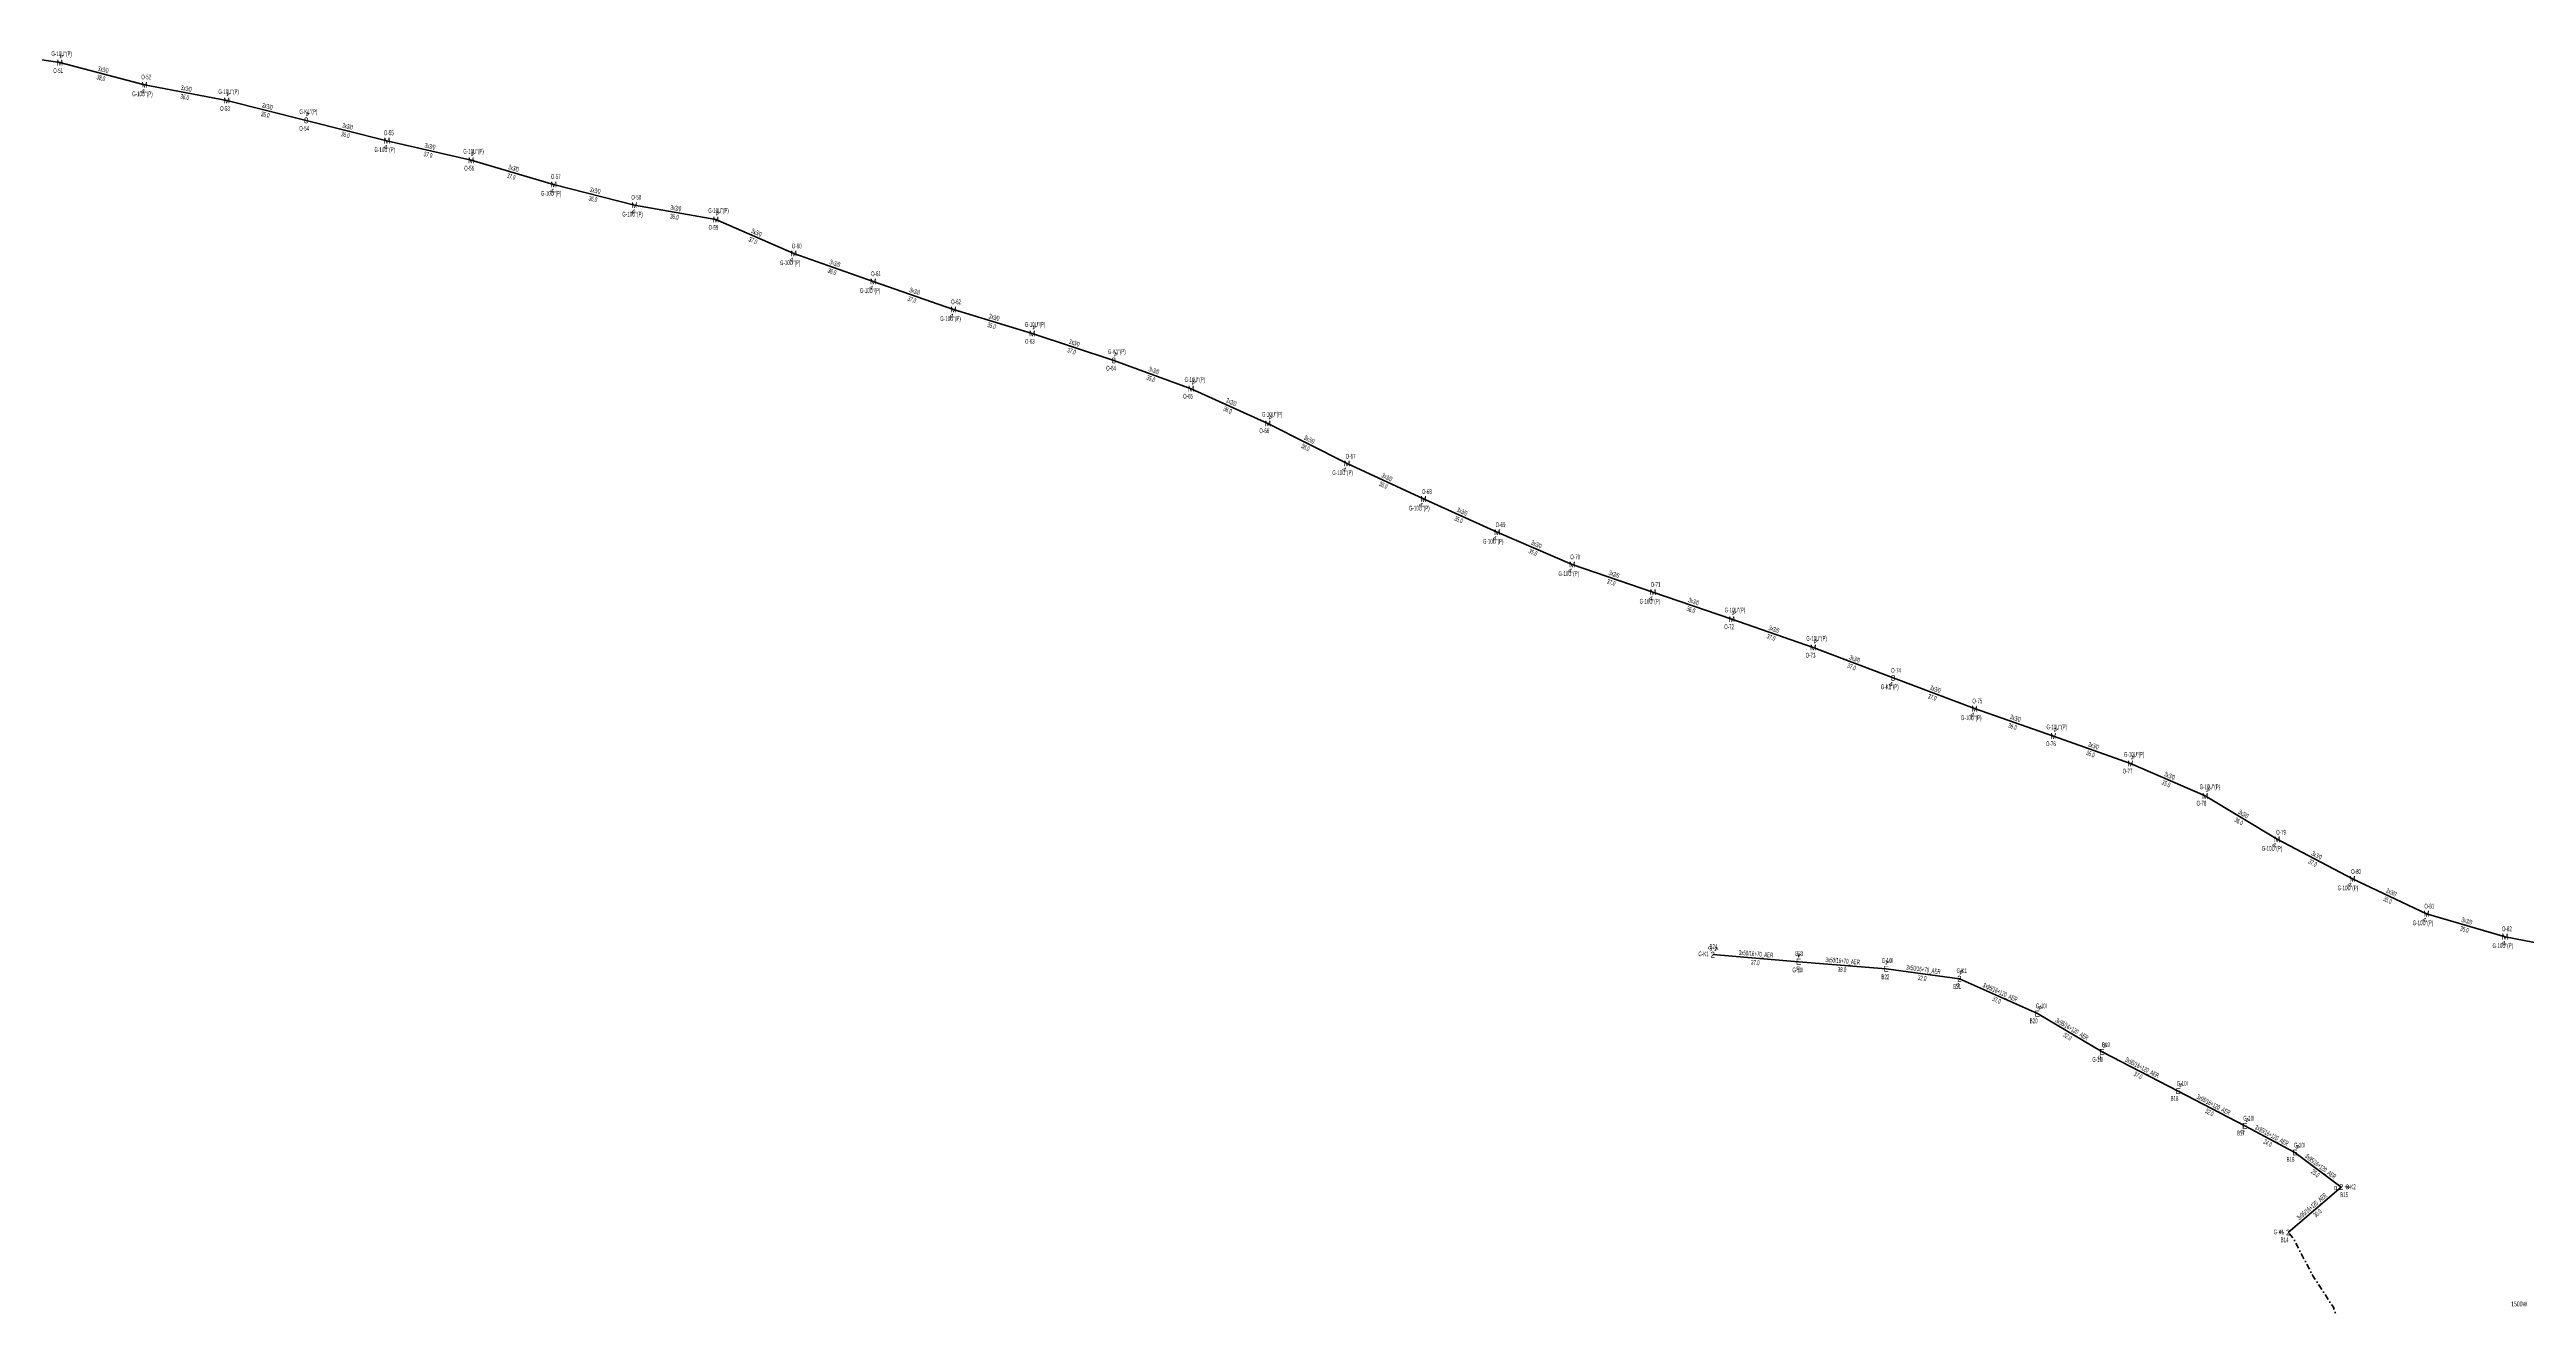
# Model space of a CAD drawing. Header units: millimetres. Extents: x 457514 to 465753, y 4009688 to 4014636.
# Drawn here: x 460341 to 461408, y 4010711 to 4011253 of the extents above; entities that cross this region are included whole.
import ezdxf
from ezdxf.enums import TextEntityAlignment as Align

# ---------------------------------------------------------------- set-up
doc = ezdxf.new("R2010")
doc.units = ezdxf.units.MM
doc.linetypes.add('DASHDOT', pattern=[5, 2.5, -1.25, 0, -1.25])
for name, color, linetype, lineweight in [('DIREK_AG_YENI', 108, 'Continuous', 25), ('DIREK_OG_YENI', 10, 'Continuous', 25), ('HAT_AG_HAVAI_YENI', 3, 'Continuous', 50), ('HAT_AG_YERALTI_YENI', 3, 'DASHDOT', 50), ('HAT_OG_HAVAI_YENI', 1, 'Continuous', 70), ('KOFRE_ABONE_MEVCUT', 6, 'Continuous', 25)]:
    doc.layers.add(name, color=color, linetype=linetype, lineweight=lineweight)
doc.styles.add('Direk', font='B_CAD')
doc.styles.get("Standard").update_dxf_attribs({"font": 'Arial'})

msp = doc.modelspace()

# ---------------------------------------------------------------- linework, layer by layer
at = {"layer": 'HAT_AG_HAVAI_YENI'}
for p, q in [((461057.257742, 4010863.219718), (461094.229478, 4010860.169323)), ((461094.229478, 4010860.169323), (461131.984809, 4010857.145946)), ((461131.984809, 4010857.145946), (461163.494, 4010852.853)), ((461163.494, 4010852.853), (461197.079432, 4010837.833554)), ((461197.079432, 4010837.833554), (461224.935811, 4010821.390075)), ((461224.935811, 4010821.390075), (461257.745984, 4010804.469679)), ((461257.745984, 4010804.469679), (461286.399834, 4010789.506116)), ((461286.399834, 4010789.506116), (461307.98427, 4010778.035031)), ((461307.98427, 4010778.035031), (461327.917303, 4010763.131282)), ((461327.917303, 4010763.131282), (461305.06433, 4010743.607068))]:
    msp.add_line(p, q, dxfattribs=at)
at = {"layer": 'HAT_AG_YERALTI_YENI', "flags": 128}
msp.add_lwpolyline([(461338.03444, 4010666.513808), (461332.503849, 4010689.302602), (461324.598977, 4010711.41154), (461315.713655, 4010724.981098), (461307.314729, 4010741.161383), (461305.06433, 4010743.607068)], dxfattribs=at)
at = {"layer": 'HAT_OG_HAVAI_YENI'}
for p, q in [((460308.345573, 4011252.794319), (460345.329627, 4011247.180373)), ((460345.329627, 4011247.180373), (460381.773322, 4011237.582277)), ((460381.773322, 4011237.582277), (460417.2076, 4011230.849738)), ((460417.2076, 4011230.849738), (460451.437, 4011222.309)), ((460451.437, 4011222.309), (460486.211538, 4011213.558175)), ((460486.211538, 4011213.558175), (460522.520388, 4011205.138917)), ((460522.520388, 4011205.138917), (460558.025177, 4011194.756413)), ((460558.025177, 4011194.756413), (460592.872131, 4011185.795475)), ((460592.872131, 4011185.795475), (460627.872569, 4011179.610979)), ((460627.872569, 4011179.610979), (460661.443245, 4011164.993585)), ((460661.443245, 4011164.993585), (460695.70123, 4011152.989218)), ((460695.70123, 4011152.989218), (460730.259736, 4011140.885956)), ((460730.259736, 4011140.885956), (460764.167574, 4011130.554998)), ((460764.167574, 4011130.554998), (460799.269, 4011118.968)), ((460799.269, 4011118.968), (460832.586845, 4011106.821876)), ((460832.586845, 4011106.821876), (460865.622919, 4011091.872986)), ((460865.622919, 4011091.872986), (460899.753026, 4011074.60379)), ((460899.753026, 4011074.60379), (460932.685509, 4011059.362891)), ((460932.685509, 4011059.362891), (460964.440928, 4011045.060538)), ((460964.440928, 4011045.060538), (460996.757875, 4011031.151686)), ((460996.757875, 4011031.151686), (461031.509366, 4011019.253768)), ((461031.509366, 4011019.253768), (461065.468451, 4011007.635862)), ((461065.468451, 4011007.635862), (461100.575808, 4010995.392848)), ((461100.575808, 4010995.392848), (461134.955, 4010982.314)), ((461134.955, 4010982.314), (461170.014081, 4010969.11174)), ((461170.014081, 4010969.11174), (461204.049595, 4010957.305982)), ((461204.049595, 4010957.305982), (461237.211845, 4010945.474652)), ((461237.211845, 4010945.474652), (461269.354833, 4010931.534182)), ((461269.354833, 4010931.534182), (461300.332622, 4010912.852301)), ((461300.332622, 4010912.852301), (461332.778581, 4010895.863226)), ((461332.778581, 4010895.863226), (461364.649311, 4010880.850593)), ((461364.649311, 4010880.850593), (461398.48882, 4010870.937529)), ((461398.48882, 4010870.937529), (461433.573448, 4010864.048022))]:
    msp.add_line(p, q, dxfattribs=at)

# ---------------------------------------------------------------- texts
at = {"layer": 'DIREK_AG_YENI', "width": 0.53}
for s, p in [('G-K1', (461053.291452, 4010863.546961)), ('B24', (461057.545536, 4010866.707866)), ('B23', (461094.513064, 4010863.657816)), ('G-10I', (461132.367308, 4010860.685073)), ('G-10I', (461093.942241, 4010856.635934)), ('B22', (461131.60873, 4010853.66621)), ('B21', (461162.533595, 4010849.487347)), ('G-K1', (461164.490653, 4010856.345679)), ('G-10I', (461198.803126, 4010841.169766)), ('B20', (461195.472872, 4010834.724058)), ('G-10I', (461223.113441, 4010818.091141)), ('B19', (461226.628197, 4010824.453705)), ('G-10I', (461259.476126, 4010807.803557)), ('B18', (461256.133799, 4010801.363095)), ('B17', (461284.768484, 4010786.409554)), ('G-10I', (461288.151962, 4010792.831934)), ('B16', (461306.109556, 4010775.079452)), ('G-10I', (461310.018484, 4010781.242072)), ('G-K2', (461331.995613, 4010763.263846)), ('B15', (461329.182144, 4010759.867821)), ('G-K1', (461301.090955, 4010743.845658)), ('B14', (461303.562571, 4010740.445625))]:
    msp.add_text(s, height=2.05, dxfattribs=at).set_placement(p, align=Align.MIDDLE_CENTER)
at = {"layer": 'DIREK_AG_YENI', "color": 32, "style": 'Direk'}
for s, rotation, p in [('5', 565.28343, (461056.061873, 4010865.751495)), ('4', 505.28343, (461058.852391, 4010865.52126)), ('4', 175.352529, (461094.456347, 4010862.960117)), ('4', 173.831589, (461132.285673, 4010859.929735)), ('4', 164.073649, (461164.262324, 4010855.545523)), ('4', 152.676305, (461198.364679, 4010840.321151)), ('4', 151.083221, (461226.28972, 4010823.840979)), ('4', 152.572599, (461259.035732, 4010806.954945)), ('4', 152.218565, (461287.704914, 4010791.983366)), ('4', 147.613189, (461309.484041, 4010780.399495)), ('4', 91.861731, (461330.715825, 4010763.222247)), ('4', 266.563667, (461302.269364, 4010743.774898))]:
    msp.add_text(s, height=2, rotation=rotation, dxfattribs=at).set_placement(p, align=Align.MIDDLE_CENTER)
at = {"layer": 'DIREK_AG_YENI', "style": 'Direk'}
for s, p in [('2', (461057.257742, 4010863.219718)), ('E', (461094.229478, 4010860.169323)), ('E', (461131.984809, 4010857.145946)), ('2', (461163.494, 4010852.853)), ('E', (461197.079432, 4010837.833554)), ('E', (461224.935811, 4010821.390075)), ('E', (461257.745984, 4010804.469679)), ('E', (461286.399834, 4010789.506116)), ('E', (461307.98427, 4010778.035031)), ('2', (461327.917303, 4010763.131282)), ('2', (461305.06433, 4010743.607068))]:
    msp.add_text(s, height=2.5, dxfattribs=at).set_placement(p, align=Align.MIDDLE_CENTER)
at = {"layer": 'DIREK_AG_YENI', "color": 4, "style": 'Direk'}
for p in [(461094.026916, 4010857.677543), (461162.807996, 4010850.448962), (461223.726965, 4010819.201767), (461285.234584, 4010787.294286), (461325.418622, 4010763.050062)]:
    msp.add_text('q', height=2, dxfattribs=at).set_placement(p, align=Align.MIDDLE_CENTER)
at = {"layer": 'DIREK_OG_YENI', "width": 0.53}
for s, p in [("G-10U''(P)", (460346.120652, 4011251.002431)), ('O-51', (460344.620288, 4011243.753007)), ("G-10U''(P)", (460380.903536, 4011233.740375)), ('O-52', (460382.546144, 4011240.995889)), ("G-10U''(P)", (460418.049693, 4011234.68489)), ('O-53', (460416.456978, 4011227.431175)), ("G-K1''(P)", (460452.382669, 4011226.08293)), ('O-54', (460450.586274, 4011218.913965)), ('O-55', (460487.033937, 4011216.960183)), ("G-10U''(P)", (460485.279336, 4011209.70195)), ('O-56', (460521.633558, 4011201.753133)), ("G-10U''(P)", (460523.534899, 4011209.012167)), ("G-10U''(P)", (460556.958493, 4011190.87345)), ('O-57', (460558.952311, 4011198.131383)), ('O-58', (460593.613017, 4011189.21616)), ("G-10U''(P)", (460592.042132, 4011181.963347)), ("G-10U''(P)", (460629.048375, 4011183.511594)), ('O-59', (460626.862422, 4011176.259919)), ('O-60', (460662.721461, 4011168.251831)), ("G-10U''(P)", (460659.89978, 4011161.059206)), ("G-10U''(P)", (460694.326681, 4011149.0655)), ('O-61', (460696.858392, 4011156.292395)), ("G-10U''(P)", (460728.978594, 4011136.971657)), ('O-62', (460731.348449, 4011144.212321)), ('O-63', (460763.108905, 4011127.218949)), ("G-10U''(P)", (460765.4082, 4011134.46442)), ('O-64', (460798.120922, 4011115.661655)), ("G-K1''(P)", (460800.589991, 4011122.772316)), ('O-65', (460831.265072, 4011103.581056)), ("G-10U''(P)", (460834.192253, 4011110.758131)), ("G-10U''(P)", (460867.505916, 4011095.80439)), ('O-66', (460864.111021, 4011088.71638)), ('O-67', (460901.278339, 4011077.753936)), ("G-10U''(P)", (460897.849999, 4011070.673572)), ('O-68', (460934.139178, 4011062.546732)), ("G-10U''(P)", (460930.888775, 4011055.427666)), ("G-10U''(P)", (460962.707389, 4011041.123835)), ('O-69', (460965.85146, 4011048.263723)), ('O-70', (460998.017472, 4011034.417174)), ("G-10U''(P)", (460995.240701, 4011027.218431)), ('O-71', (461032.642681, 4011022.565202)), ("G-10U''(P)", (461030.167531, 4011015.333061)), ("G-10U''(P)", (461066.823162, 4011011.557791)), ('O-72', (461064.325734, 4011004.32766)), ("G-10U''(P)", (461102.007651, 4010999.321097)), ('O-73', (461099.377202, 4010992.104483)), ("G-K1''(P)", (461133.514657, 4010978.508594)), ('O-74', (461136.193968, 4010985.587371)), ("G-10U''(P)", (461168.593738, 4010965.184325)), ('O-75', (461171.2044, 4010972.403113)), ('O-76', (461202.888044, 4010954.004346)), ("G-10U''(P)", (461205.430185, 4010961.230222)), ("G-10U''(P)", (461238.765012, 4010949.409397)), ('O-77', (461235.926778, 4010942.219103)), ("G-10U''(P)", (461271.375963, 4010935.455125)), ('O-78', (461267.751201, 4010928.423175)), ('O-79', (461302.048926, 4010915.902596)), ("G-10U''(P)", (461298.138093, 4010908.95208)), ("G-10U''(P)", (461330.82672, 4010891.93637)), ('O-80', (461334.336438, 4010898.997406)), ('O-81', (461365.890765, 4010884.123022)), ("G-10U''(P)", (461363.157645, 4010876.918617)), ('O-82', (461399.318861, 4010874.337681)), ("G-10U''(P)", (461397.546928, 4010867.079191))]:
    msp.add_text(s, height=2.05, dxfattribs=at).set_placement(p, align=Align.MIDDLE_CENTER)
at = {"layer": 'DIREK_OG_YENI', "style": 'Direk'}
for s, p in [('M', (460345.329627, 4011247.180373)), ('M', (460381.773322, 4011237.582277)), ('M', (460417.2076, 4011230.849738)), ('8', (460451.437, 4011222.309)), ('M', (460486.211538, 4011213.558175)), ('M', (460522.520388, 4011205.138917)), ('M', (460558.025177, 4011194.756413)), ('M', (460592.872131, 4011185.795475)), ('M', (460627.872569, 4011179.610979)), ('M', (460661.443245, 4011164.993585)), ('M', (460695.70123, 4011152.989218)), ('M', (460730.259736, 4011140.885956)), ('M', (460764.167574, 4011130.554998)), ('8', (460799.269, 4011118.968)), ('M', (460832.586845, 4011106.821876)), ('M', (460865.622919, 4011091.872986)), ('M', (460899.753026, 4011074.60379)), ('M', (460932.685509, 4011059.362891)), ('M', (460964.440928, 4011045.060538)), ('M', (460996.757875, 4011031.151686)), ('M', (461031.509366, 4011019.253768)), ('M', (461065.468451, 4011007.635862)), ('M', (461100.575808, 4010995.392848)), ('8', (461134.955, 4010982.314)), ('M', (461170.014081, 4010969.11174)), ('M', (461204.049595, 4010957.305982)), ('M', (461237.211845, 4010945.474652)), ('M', (461269.354833, 4010931.534182)), ('M', (461300.332622, 4010912.852301)), ('M', (461332.778581, 4010895.863226)), ('M', (461364.649311, 4010880.850593)), ('M', (461398.48882, 4010870.937529))]:
    msp.add_text(s, height=2.5, dxfattribs=at).set_placement(p, align=Align.MIDDLE_CENTER)
at = {"layer": 'DIREK_OG_YENI', "color": 32, "style": 'Direk'}
for rotation, p in [(168.306971, (460345.897098, 4011249.922266)), (347.243591, (460381.155063, 4011234.851388)), (167.615961, (460417.808097, 4011233.584587)), (165.932518, (460452.117581, 4011225.025028)), (346.410068, (460485.553618, 4011210.836568)), (165.322384, (460523.229852, 4011207.847544)), (344.639256, (460557.28347, 4011192.056437)), (347.779089, (460592.279423, 4011183.058926)), (163.225029, (460628.680687, 4011182.291827)), (338.579823, (460660.420672, 4011162.386989)), (340.693723, (460694.7755, 4011150.346677)), (341.876826, (460729.388766, 4011138.224864)), (162.393557, (460765.01451, 4011133.223836)), (160.851217, (460800.187463, 4011121.613076)), (157.811834, (460833.644264, 4011109.414532)), (154.407298, (460866.832437, 4011094.398272)), (334.163553, (460898.532775, 4011072.083673)), (335.459647, (460931.522574, 4011056.815818)), (336.233564, (460963.312502, 4011042.497989)), (338.90688, (460995.750197, 4011028.539295)), (341.106842, (461030.602713, 4011016.604621)), (160.944095, (461066.382625, 4011010.282423)), (159.973246, (461101.534693, 4010998.02354)), (339.268383, (461133.963825, 4010979.695303)), (340.117564, (461169.061825, 4010966.478641)), (160.617579, (461204.978835, 4010959.947291)), (158.459306, (461238.239899, 4010948.079092)), (152.730238, (461270.637739, 4010934.022988)), (330.634935, (461298.959579, 4010910.412065)), (333.57013, (461331.532295, 4010893.355883)), (339.224863, (461363.656147, 4010878.23265)), (346.281343, (461397.824788, 4010868.217408))]:
    msp.add_text('4', height=2, rotation=rotation, dxfattribs=at).set_placement(p, align=Align.MIDDLE_CENTER)
at = {"layer": 'HAT_AG_HAVAI_YENI', "lineweight": 30, "width": 0.53}
for s, rotation, p in [('3x50/16+70_AER', 355.28343, (461075.813503, 4010862.541642)), ('3x50/16+70_AER', 355.421629, (461113.174993, 4010859.504922)), ('3x50/16+70_AER', 352.241663, (461147.853922, 4010855.841755)), ('3x95/16+120_AER', 335.905861, (461180.633488, 4010846.119285)), ('3x95/16+120_AER', 329.446862, (461211.439708, 4010830.343799)), ('3x95/16+120_AER', 332.71958, (461241.730492, 4010813.685334)), ('3x95/16+120_AER', 332.425617, (461272.466374, 4010797.741347)), ('3x95/16+120_AER', 332.011512, (461297.590952, 4010784.521159, 230653.992135)), ('3x95/16+120_AER', 323.214865, (461318.45978, 4010771.26391, 230663.958651)), ('3x95/16+120_AER', 400.508597, (461315.938689, 4010754.015437))]:
    msp.add_text(s, height=2.05, rotation=rotation, dxfattribs=at).set_placement(p, align=Align.CENTER)
for s, rotation, p in [('37.0', 355.28343, (461075.673717, 4010860.847399)), ('38.0', 355.421629, (461113.039294, 4010857.810347)), ('32.0', 352.241663, (461147.62443, 4010854.157316)), ('37.0', 335.905861, (461179.939485, 4010844.567396)), ('32.0', 329.446862, (461210.575535, 4010828.87983)), ('37.0', 332.71958, (461240.951304, 4010812.174419)), ('32.0', 332.425617, (461271.679444, 4010796.234448)), ('24.0', 332.011512, (461296.793152, 4010783.019988, 230653.992135)), ('25.0', 323.214865, (461317.441793, 4010769.902403, 230663.958651)), ('30.0', 400.508597, (461317.042944, 4010752.722912))]:
    msp.add_text(s, height=2.05, rotation=rotation, dxfattribs=at).set_placement(p, align=Align.TOP_CENTER)
at = {"layer": 'HAT_OG_HAVAI_YENI', "lineweight": 30, "width": 0.53}
for rotation, p in [(345.24519, (460363.767955, 4011243.203296)), (349.241991, (460399.649123, 4011235.051068)), (345.989358, (460434.528065, 4011227.403906)), (345.875668, (460469.03167, 4011218.757714)), (346.945031, (460504.557966, 4011210.176577)), (343.699736, (460540.511353, 4011200.763498)), (345.578776, (460575.660346, 4011191.099161)), (349.979403, (460610.520252, 4011183.54026)), (336.470656, (460644.997243, 4011173.081609)), (340.688989, (460678.853329, 4011159.793579)), (340.698456, (460713.261442, 4011147.73981)), (343.055197, (460747.461388, 4011136.533575)), (341.731307, (460781.984673, 4011125.568471)), (339.971153, (460816.218976, 4011113.693345)), (335.653153, (460849.455303, 4011100.121838)), (333.161442, (460883.071729, 4011083.996828)), (335.165664, (460916.576264, 4011067.754737)), (335.75363, (460948.91228, 4011052.986734)), (336.713497, (460980.935431, 4011038.88687)), (341.100262, (461014.408946, 4011026.006901)), (341.113422, (461048.76405, 4011014.249052)), (340.774767, (461083.30202, 4011002.316952)), (339.170958, (461118.06761, 4010989.647624)), (339.365796, (461152.784043, 4010976.508093)), (340.870086, (461187.310392, 4010964.011922)), (340.365073, (461220.916342, 4010952.190892)), (336.553538, (461253.621547, 4010939.284235)), (328.906938, (461285.282693, 4010922.921122)), (332.362931, (461316.94989, 4010905.110782)), (334.777328, (461349.076162, 4010889.125869)), (343.672398, (461381.808025, 4010876.70978))]:
    msp.add_text('3x3/0', height=2.05, rotation=rotation, dxfattribs=at).set_placement(p, align=Align.CENTER)
for s, rotation, p in [('38.0', 345.24519, (460363.334994, 4011241.559354)), ('36.0', 349.241991, (460399.331799, 4011233.380947)), ('35.0', 345.989358, (460434.116491, 4011225.754479)), ('36.0', 345.875668, (460468.616824, 4011217.109108)), ('37.0', 346.945031, (460504.17396, 4011208.520515)), ('37.0', 343.699736, (460540.034212, 4011199.131831)), ('36.0', 345.578776, (460575.236963, 4011189.452726)), ('36.0', 349.979403, (460610.224448, 4011181.866193)), ('37.0', 336.470656, (460644.318571, 4011171.522955)), ('36.0', 340.688989, (460678.291146, 4011158.189225)), ('37.0', 340.698456, (460712.699524, 4011146.135364)), ('35.0', 343.055197, (460746.965923, 4011134.907379)), ('37.0', 341.731307, (460781.451768, 4011123.954156)), ('35.0', 339.971153, (460815.636737, 4011112.09616)), ('36.0', 335.653153, (460848.754462, 4011098.573025)), ('38.0', 333.161442, (460882.304216, 4011082.479948)), ('36.0', 335.165664, (460915.862271, 4011066.211943)), ('35.0', 335.75363, (460948.214156, 4011051.436694)), ('35.0', 336.713497, (460980.263372, 4011037.325353)), ('37.0', 341.100262, (461013.858294, 4011024.398553)), ('36.0', 341.113422, (461048.213767, 4011012.640578)), ('37.0', 340.774767, (461082.742239, 4011000.711758)), ('37.0', 339.170958, (461117.463122, 4010988.058726)), ('37.0', 339.365796, (461152.184962, 4010974.917149)), ('36.0', 340.870086, (461186.753283, 4010962.4058)), ('35.0', 340.365073, (461220.345098, 4010950.589742)), ('35.0', 336.553538, (461252.945131, 4010937.7246)), ('36.0', 328.906938, (461284.404763, 4010921.465361)), ('37.0', 332.362931, (461316.161313, 4010903.604746)), ('35.0', 334.777328, (461348.351729, 4010887.58795)), ('35.0', 343.672398, (461381.330106, 4010875.078341))]:
    msp.add_text(s, height=2.05, rotation=rotation, dxfattribs=at).set_placement(p, align=Align.TOP_CENTER)
at = {"layer": 'KOFRE_ABONE_MEVCUT', "width": 0.6}
msp.add_text('1500W', height=2.1, dxfattribs=at).set_placement((461404.620037, 4010712.862165), align=Align.MIDDLE_CENTER)

doc.saveas('drawing.dxf')
